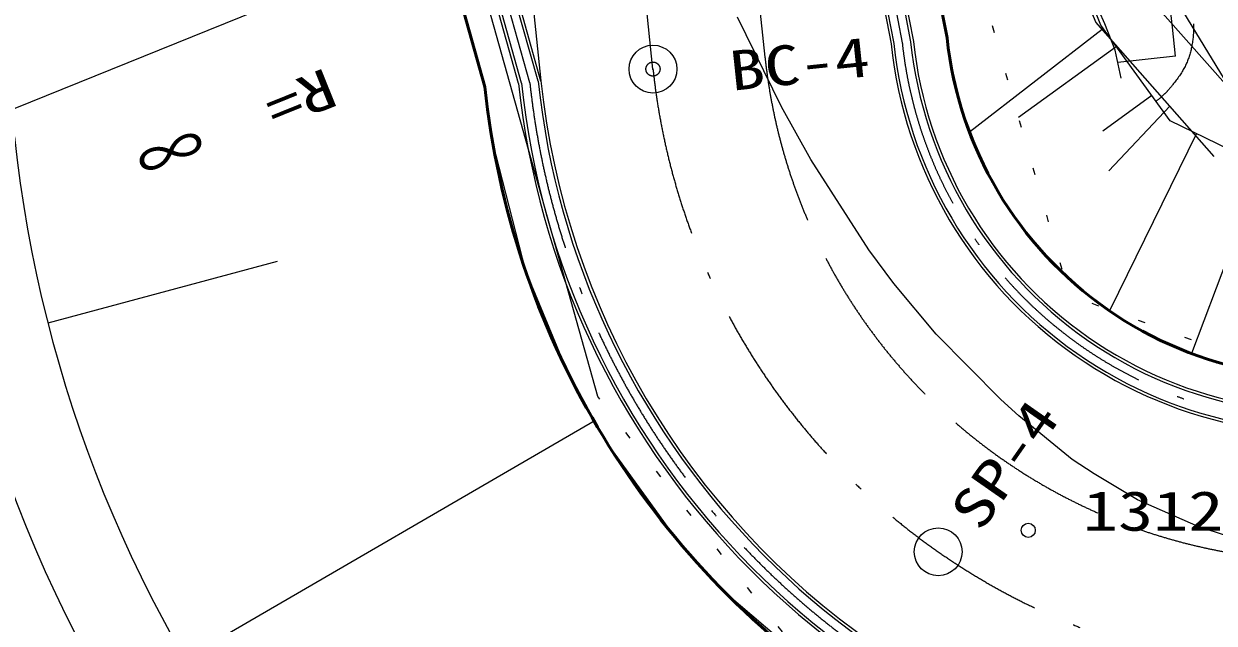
# Model space of a CAD drawing. Units: millimetres at full size, sheet at 1:500; details may follow other scales. Extents: x -209175 to 420500, y 0 to 351151.
# Drawn here: x 51772 to 72906, y 66877 to 77523 of the extents above; entities that cross this region are included whole.
import ezdxf
from ezdxf.enums import TextEntityAlignment as Align

# ---------------------------------------------------------------- set-up
doc = ezdxf.new("R2010")
doc.units = ezdxf.units.MM
doc.header["$LTSCALE"] = 500
doc.header["$PDMODE"] = 32
doc.header["$PDSIZE"] = 250
for name, pattern in [('USER1', [9.25, 6, -1.5, 0.25, -1.5]), ('USER2', [1.75, 0.25, -1.5]), ('USER3', [7.5, 6, -1.5])]:
    doc.linetypes.add(name, pattern=pattern)
for name, color, linetype, lineweight in [('D-BGD', 7, 'Continuous', 13), ('D-BGD-EXST', 7, 'Continuous', 25), ('D-BGD-LWCN', 8, 'Continuous', 13), ('D-BGD-TXT', 7, 'Continuous', 13), ('D-BMK', 2, 'USER1', 13), ('D-BMK-HTXT', 7, 'Continuous', 13)]:
    doc.layers.add(name, color=color, linetype=linetype, lineweight=lineweight)
doc.layers.add('D-BMK-TXT', color=7, linetype='Continuous')
doc.styles.add('ＭＳ ゴシック', font='')
doc.styles.get('ＭＳ ゴシック').set_extended_font_data('MS Gothic')

msp = doc.modelspace()

# ---------------------------------------------------------------- linework, layer by layer
at = {"layer": 'D-BGD', "linetype": 'USER2'}
for p, q in [((66312, 86742.3), (70334.7, 72700.2)), ((74145.8, 71310.7), (70334.7, 72700.2)), ((66319.1, 65344.6), (61961.2, 70902.9))]:
    msp.add_line(p, q, dxfattribs=at)
at = {"layer": 'D-BGD'}
for p, q in [((70891.5, 77496.5), (69678.6, 80578.4)), ((72278.1, 77859.8), (73384.6, 76041.9)), ((72121.5, 75801.7), (70891.5, 77496.5)), ((72220.5, 76946.8), (71195, 76833.2)), ((73870.5, 74945.3), (72121.5, 75801.7))]:
    msp.add_line(p, q, dxfattribs=at)
at = {"layer": 'D-BGD', "color": 8}
for points in [[(66067.6, 65843), (64251.2, 67395.8), (63367.5, 68363.4), (62117.6, 70095.4), (61412.6, 71369.8), (60683.6, 73126.9), (60092.6, 75440.2), (59958.9, 76401.7), (59436.4, 78270.1)], [(68063.3, 77790.8), (68218.3, 76867.5), (68423.1, 76001.8), (68762.9, 75121), (68910.7, 74824.7), (69170.1, 74377.3), (69471.6, 73939.7), (69804.8, 73529.1), (70519.8, 72828.1), (71258.8, 72285.5), (71581, 72093.4), (72005.5, 71875.3), (72650.1, 71612.3), (72999.5, 71500.8)], [(73149.3, 68422.1), (72635.5, 68590.7), (71541.5, 69066.7), (70772.8, 69530), (70385.1, 69787.3), (69437.5, 70558.4), (69115.3, 70851), (67967.1, 72010.9), (67219.6, 72908), (66774.2, 73509.6), (65744.4, 75111.3), (65224.5, 76045.9), (64445.5, 77641.6)]]:
    msp.add_lwpolyline(points, dxfattribs=at)
at = {"layer": 'D-BGD'}
for points in [[(71253.7, 76556.3), (71148.5, 77053), (70967.3, 77519.1), (70761.6, 77975.3)], [(72220.5, 76946.8), (72163.4, 77462.9), (72106.2, 77979.1)]]:
    msp.add_lwpolyline(points, dxfattribs=at)
msp.add_circle((69605.1, 68526.9), 125, dxfattribs=at)
at = {"layer": 'D-BGD-EXST'}
for p, q in [((61961.2, 70902.9), (58752.8, 82355.7)), ((66955, 80126.2), (67516.5, 77203.9)), ((67004.8, 80131.5), (67566.2, 77209.2)), ((66607, 80089.3), (67168.4, 77167)), ((66656.7, 80094.6), (67218.1, 77172.3)), ((60555.8, 76464.4), (59745.2, 79362.3)), ((60605.5, 76469.6), (59795, 79367.6)), ((60903.8, 76501.3), (60093.3, 79399.2)), ((60953.5, 76506.6), (60143, 79404.5)), ((70918.8, 77421.3), (68561.6, 75597.2)), ((71167.4, 77116.3), (69430.7, 75856)), ((71797.6, 76248), (70929.2, 75617.8)), ((72117.3, 76060), (71032.7, 74910.5)), ((72589.8, 75572.3), (71054.9, 72437.6)), ((73707.2, 74870.4), (72504.9, 71664.8)), ((56268.9, 73302.9), (52200.5, 72204)), ((61897.8, 70462.5), (54631.6, 66248))]:
    msp.add_line(p, q, dxfattribs=at)
at = {"layer": 'D-BGD-EXST', "linetype": 'USER1'}
for p, q in [((66806.5, 80104.1), (67368, 77181.8)), ((60640.2, 79457.3), (60953.3, 76507.3))]:
    msp.add_line(p, q, dxfattribs=at)
at = {"layer": 'D-BGD-EXST', "lineweight": 50}
for p, q in [((67601.3, 80196.2), (68162.8, 77272.5)), ((59148.6, 79299), (59958.9, 76401.7))]:
    msp.add_line(p, q, dxfattribs=at)
at = {"layer": 'D-BGD-EXST', "linetype": 'USER3'}
msp.add_line((64617.9, 79879.5), (64931, 76929.5), dxfattribs=at)
at = {"layer": 'D-BGD-EXST'}
for points in [[(73524.4, 75975.2), (71665.2, 78086.8), (70584, 80737.4), (68696.5, 87451.5)], [(72905.9, 75164.4), (70803, 77552.8), (69636.7, 80412.2), (67748.4, 87128.9)]]:
    msp.add_lwpolyline(points, dxfattribs=at)
for radius, end in [(7750, 284.0998), (7700, 284.0998), (7400, 284.0998), (7350, 284.0998), (14000, 284.0998), (14400, 261.37724), (14350, 261.3717), (14050, 261.33761), (23400, 313.32008), (24900, 313.70778), (33300, 286.85199), (34800, 290.33806), (34500, 262.47001), (34200, 262.47001), (43200, 281.21006), (44700, 282.87871), (53100, 272.532)]:
    msp.add_arc((74875.1, 77985), radius, 186.05891, end, dxfattribs=at)
at = {"layer": 'D-BGD-EXST', "lineweight": 50}
for radius in [6750, 15000]:
    msp.add_arc((74875.1, 77985), radius, 186.05891, 284.0998, dxfattribs=at)
at = {"layer": 'D-BGD-EXST', "linetype": 'USER3'}
for centre, radius, start, end in [((74875.1, 77985), 10000, 186.05891, 284.0998), ((75437.1, 73822.3), 42005.9, 180.32217, 261.51598)]:
    msp.add_arc(centre, radius, start, end, dxfattribs=at)
at = {"layer": 'D-BGD-LWCN'}
msp.add_lwpolyline([(72535.8, 77523.1), (72537, 77514.4), (72538.1, 77505.5), (72539, 77496.5), (72539.7, 77487.4), (72540.2, 77478.1), (72540.6, 77468.6), (72540.8, 77459), (72540.9, 77449.2), (72540.7, 77439.2), (72540.4, 77429), (72539.2, 77403.5), (72537.8, 77378.4), (72536.2, 77353.6), (72534.4, 77329.3), (72532.4, 77305.2), (72530.1, 77281.6), (72527.7, 77258.2), (72525, 77235.2), (72522.1, 77212.5), (72518.9, 77190.1), (72515.5, 77167.9), (72511.9, 77146.1), (72508, 77124.5), (72503.8, 77103.1), (72499.4, 77082), (72494.7, 77061.1), (72489.7, 77040.4), (72484.4, 77020), (72478.9, 76999.7), (72473, 76979.6), (72466.9, 76959.7), (72460.5, 76939.9), (72453.7, 76920.3), (72446.7, 76900.8), (72439.3, 76881.4), (72431.6, 76862.1), (72423.6, 76843), (72415.2, 76823.9), (72406.6, 76804.9), (72397.5, 76785.9), (72388.1, 76767), (72378.4, 76748.2), (72368.3, 76729.3), (72357.8, 76710.5), (72347, 76691.7), (72335.8, 76672.9), (72324.2, 76654.1), (72312.3, 76635.2), (72299.9, 76616.3), (72287.1, 76597.4), (72274, 76578.4), (72260.4, 76559.3), (72246.5, 76540.1), (72232.1, 76520.8), (72217.3, 76501.4), (72202, 76481.9), (72186.3, 76462.2), (72170.2, 76442.4), (72163.8, 76434.6), (72157.5, 76426.9), (72151.3, 76419.3), (72145.2, 76412), (72139.3, 76404.7), (72133.4, 76397.7), (72127.6, 76390.7), (72122, 76383.9), (72116.4, 76377.2), (72110.8, 76370.6), (72105.4, 76364.2), (72100, 76357.8), (72094.6, 76351.5), (72089.3, 76345.4), (72084, 76339.3), (72078.7, 76333.3), (72073.5, 76327.3), (72068.2, 76321.5), (72062.9, 76315.6), (72057.7, 76309.9), (72052.4, 76304.2), (72047.1, 76298.5), (72041.7, 76292.9), (72036.3, 76287.3), (72030.9, 76281.7), (72025.4, 76276.1), (72019.8, 76270.6), (72014.1, 76265), (72008.4, 76259.4), (72002.6, 76253.9), (71996.6, 76248.3), (71990.6, 76242.7), (71984.4, 76237), (71978.2, 76231.4), (71971.7, 76225.7), (71965.2, 76219.9), (71958.5, 76214.1), (71951.6, 76208.2), (71944.6, 76202.3), (71937.4, 76196.3), (71930, 76190.2), (71922.4, 76184), (71914.6, 76177.7), (71906.6, 76171.4), (71898.4, 76164.9), (71890, 76158.3), (71881.4, 76151.6), (71872.5, 76144.8)], dxfattribs=at)
at = {"layer": 'D-BMK'}
for p, q in [((62942.2, 76718.4), (62629, 79668.4)), ((60755.8, 76473.6), (59945.4, 79370.9))]:
    msp.add_line(p, q, dxfattribs=at)
at = {"layer": 'D-BMK', "linetype": 'Continuous'}
for centre in [(62942.2, 76718.4), (68005.8, 68145.7)]:
    msp.add_circle(centre, 425, dxfattribs=at)
at = {"layer": 'D-BMK'}
for radius, start, end in [(7550, 186.10702, 284.0998), (12000, 186.05891, 284.0998), (14200, 186.10984, 261.33761), (34350, 186.07987, 262.47001)]:
    msp.add_arc((74875.1, 77985), radius, start, end, dxfattribs=at)
msp.add_point((62942.2, 76718.4), dxfattribs=at)
at = {"layer": 'D-BMK-HTXT'}
msp.add_line((73684.9, 84936.6), (48000.7, 74563.1), dxfattribs=at)

# ---------------------------------------------------------------- texts
at = {"layer": 'D-BGD-TXT', "style": 'ＭＳ ゴシック', "width": 1.3}
msp.add_text('1312.74', height=705, rotation=359.993, dxfattribs=at).set_placement((70575.5, 69224.8), align=Align.TOP_LEFT)
at = {"layer": 'D-BMK-HTXT', "style": 'ＭＳ ゴシック', "width": 1.3}
msp.add_text('R=  ∞ ', height=705, rotation=201.993, dxfattribs=at).set_placement((57395.3, 76097.8), align=Align.TOP_LEFT)
at = {"layer": 'D-BMK-TXT', "style": 'ＭＳ ゴシック', "width": 1.3}
for s, rotation, p in [('BC-4', 6.059, (64264.9, 77033.1)), ('SP-4', 55.079, (68184.9, 68880.2))]:
    msp.add_text(s, height=705, rotation=rotation, dxfattribs=at).set_placement(p, align=Align.TOP_LEFT)

doc.saveas('drawing.dxf')
